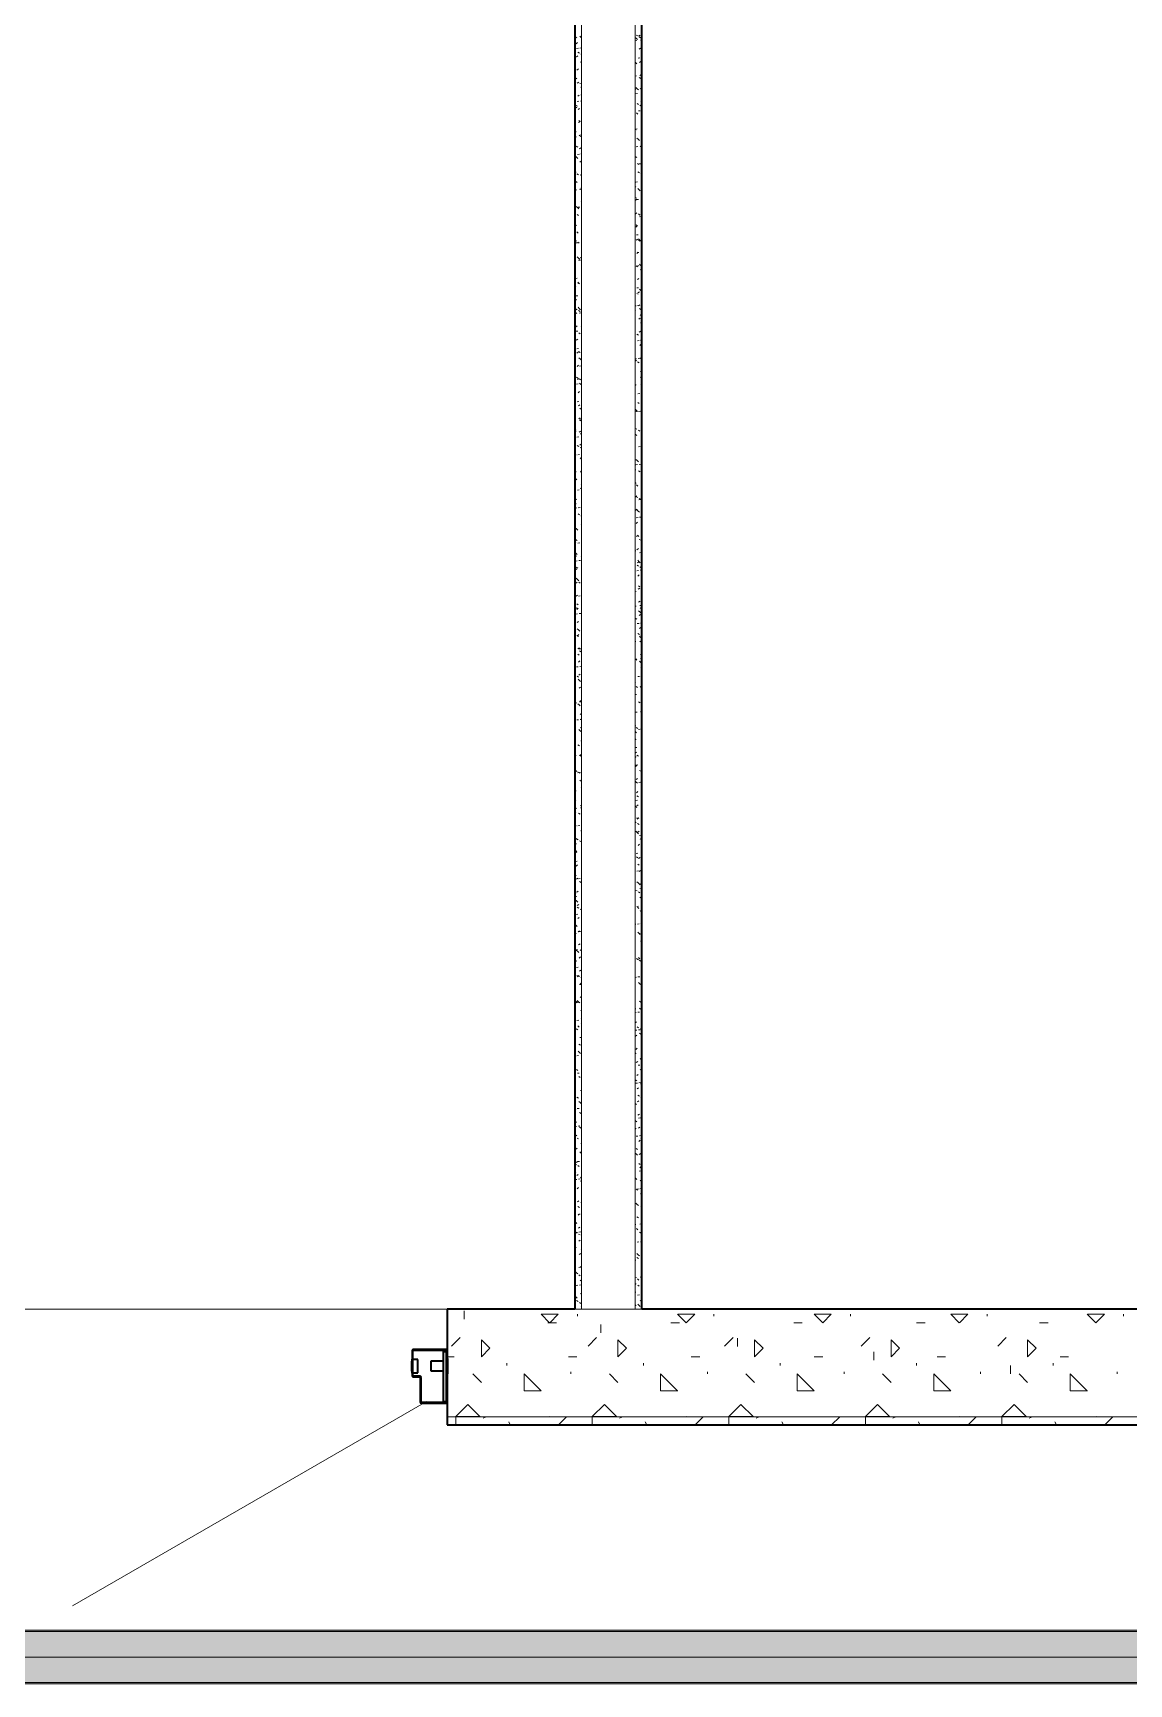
# Model space of a CAD drawing. Header units: millimetres. Extents: x -4948 to 42228, y -4856 to 69378.
# Drawn here: x 15089 to 17127, y 4535 to 7607 of the extents above; entities that cross this region are included whole.
import ezdxf

# ---------------------------------------------------------------- set-up
doc = ezdxf.new("R2010")
doc.units = ezdxf.units.MM
for name, color, linetype, lineweight in [('A-DOOR', 31, 'Continuous', 13), ('A-DOOR-FRAM', 31, 'Continuous', 13), ('A-FLOR', 192, 'Continuous', 13), ('A-WALL', 113, 'Continuous', 13), ('A-WALL-PATT', 111, 'Continuous', 13), ('E-CABL-TRAY', 211, 'Continuous', 9), ('E-CABL-TRAY-CNTR', 211, 'Continuous', 9), ('I-WALL', 2, 'Continuous', 13)]:
    doc.layers.add(name, color=color, linetype=linetype, lineweight=lineweight)

# ---------------------------------------------------------------- blocks, each defined once
blk = doc.blocks.new('27ELB-RD-AR-0000-BIM_rvt-1-1 этаж отм_ _0_000 лотки')
at = {"layer": 'A-DOOR', "color": 252, "lineweight": 18}
blk.add_line((15162.2, 4679.8), (15820.9, 5060.1), dxfattribs=at)
at = {"layer": 'A-DOOR-FRAM', "color": 252, "lineweight": 35}
for p, q in [((15793.9, 5154.6), (15793.9, 5108.6)), ((15793.9, 5154.6), (15793.9, 5108.6)), ((15795.4, 5108.6), (15795.4, 5154.6)), ((15804.7, 5138.6), (15795.4, 5138.6)), ((15856.4, 5157.1), (15796.4, 5157.1)), ((15856.4, 5157.1), (15796.4, 5157.1)), ((15796.4, 5155.6), (15856.4, 5155.6)), ((15804.7, 5113.6), (15804.7, 5138.6)), ((15828.9, 5135.1), (15828.9, 5117.2)), ((15831.4, 5135.1), (15828.9, 5135.1)), ((15852.4, 5135.1), (15831.4, 5135.1)), ((15852.4, 5153.6), (15857.4, 5153.6)), ((15852.4, 5060.6), (15852.4, 5153.6)), ((15857.4, 5154.6), (15857.4, 5137.1)), ((15857.4, 5137.1), (15857.4, 5077.1)), ((15857.4, 5137.1), (15858.9, 5137.1)), ((15858.9, 5137.1), (15858.9, 5154.6)), ((15860.4, 5140.6), (15858.9, 5140.6)), ((15858.9, 5137.1), (15858.9, 5111.6)), ((15860.4, 5111.6), (15860.4, 5140.6)), ((15795.4, 5113.6), (15804.7, 5113.6)), ((15807.9, 5107.6), (15796.4, 5107.6)), ((15796.4, 5106.1), (15807.9, 5106.1)), ((15796.4, 5106.1), (15807.9, 5106.1)), ((15808.9, 5105.1), (15808.9, 5059.6)), ((15808.9, 5105.1), (15808.9, 5059.6)), ((15810.4, 5059.6), (15810.4, 5105.1)), ((15828.9, 5117.2), (15831.4, 5117.2)), ((15831.4, 5117.2), (15852.4, 5117.2)), ((15857.4, 5111.6), (15860.4, 5111.6)), ((15857.4, 5077.1), (15858.9, 5077.1)), ((15857.4, 5077.1), (15857.4, 5059.6)), ((15858.9, 5059.6), (15858.9, 5077.1)), ((15856.4, 5058.6), (15811.4, 5058.6)), ((15811.4, 5057.1), (15856.4, 5057.1)), ((15811.4, 5057.1), (15856.4, 5057.1)), ((15852.4, 5060.6), (15857.4, 5060.6))]:
    blk.add_line(p, q, dxfattribs=at)
for centre, radius, start, end in [((15890.9, 5126.1), 98.3, 170.8522, 189.1478), ((15796.4, 5154.6), 2.5, 90, 180), ((15796.4, 5154.6), 2.5, 90, 180), ((15796.4, 5154.6), 1, 90, 180), ((15856.4, 5154.6), 2.5, 0, 90), ((15856.4, 5154.6), 2.5, 0, 90), ((15856.4, 5154.6), 1, 0, 90), ((15796.4, 5108.6), 2.5, 180, 270), ((15796.4, 5108.6), 2.5, 180, 270), ((15796.4, 5108.6), 1, 180, 270), ((15807.9, 5105.1), 2.5, 0, 90), ((15807.9, 5105.1), 1, 0, 90), ((15807.9, 5105.1), 1, 0, 90), ((15811.4, 5059.6), 2.5, 180, 270), ((15811.4, 5059.6), 2.5, 180, 270), ((15811.4, 5059.6), 1, 180, 270), ((15856.4, 5059.6), 2.5, 270, 0), ((15856.4, 5059.6), 1, 270, 0), ((15856.4, 5059.6), 2.5, 270, 0)]:
    blk.add_arc(centre, radius, start, end, dxfattribs=at)
at = {"layer": 'A-FLOR', "color": 252, "lineweight": 9}
blk.add_line((15858.9, 5232.1), (14258.9, 5232.1), dxfattribs=at)
at = {"layer": 'A-WALL', "color": 252, "lineweight": 9}
for p, q in [((16108.9, 5232.1), (16108.9, 16592.1)), ((16208.9, 5232.1), (16208.9, 13742.1)), ((16096.4, 5232.1), (16108.9, 5232.1)), ((16108.9, 5232.1), (16208.9, 5232.1)), ((16208.9, 5232.1), (16221.4, 5232.1)), ((15858.9, 5032.1), (23183.9, 5032.1)), ((23183.9, 5032.1), (15858.9, 5032.1))]:
    blk.add_line(p, q, dxfattribs=at)
at = {"layer": 'A-WALL-PATT', "color": 252, "linetype": 'Continuous', "lineweight": 9}
for p, q in [((16097.4, 7599.5), (16100.2, 7597.7)), ((16098.7, 7586.9), (16101.4, 7588.9)), ((16105.9, 7600.7), (16108.2, 7598.5)), ((16108.2, 7598.5), (16108.2, 7598.5)), ((16108.2, 7598.5), (16108.9, 7597.9)), ((16208.9, 7598.6), (16210.6, 7597)), ((16208.9, 7592.4), (16211.9, 7592.8)), ((16210.6, 7597), (16210.6, 7597)), ((16210.6, 7597), (16213.1, 7594.7)), ((16210.7, 7603.1), (16213.5, 7601.3)), ((16215.1, 7600.9), (16217.8, 7603)), ((16216.1, 7599.7), (16218.9, 7597.9)), ((16218.9, 7593.7), (16221.4, 7594)), ((16096.4, 7563.3), (16098.6, 7561.3)), ((16099.5, 7562.4), (16102.2, 7564.4)), ((16099.7, 7578), (16103.1, 7578.5)), ((16102.3, 7571.1), (16105.1, 7569.3)), ((16106, 7578.9), (16108.9, 7579.2)), ((16107.7, 7567.7), (16108.9, 7566.9)), ((16214, 7560.2), (16217.3, 7560.6)), ((16215.9, 7576.5), (16218.6, 7578.5)), ((16220.3, 7561), (16221.4, 7561.2)), ((16221, 7571.3), (16221.4, 7571.1)), ((16096.4, 7544.7), (16097.2, 7544.8)), ((16100.3, 7537.9), (16103, 7540)), ((16107.1, 7553.4), (16108.9, 7551.8)), ((16208.9, 7553.8), (16208.9, 7553.8)), ((16208.9, 7526.6), (16211.4, 7527)), ((16209.5, 7551.8), (16212, 7549.6)), ((16216.7, 7552), (16219.4, 7554)), ((16217.5, 7527.5), (16220.2, 7529.6)), ((16096.4, 7517.1), (16097.5, 7516.1)), ((16096.4, 7511.8), (16098.6, 7512.1)), ((16097.6, 7523.5), (16100.5, 7521.7)), ((16101.1, 7513.5), (16103.8, 7515.5)), ((16105.6, 7513), (16108.9, 7513.5)), ((16107.6, 7506.8), (16108.9, 7505.7)), ((16208.9, 7503.2), (16210.1, 7502.4)), ((16210, 7505.3), (16212.4, 7503.1)), ((16212.4, 7503.1), (16212.4, 7503.1)), ((16212.4, 7503.1), (16214.8, 7500.8)), ((16216.3, 7523.8), (16219.1, 7522)), ((16218.3, 7503.1), (16221, 7505.1)), ((16096.4, 7471), (16097.8, 7469.7)), ((16097.8, 7469.7), (16097.8, 7469.7)), ((16097.8, 7469.7), (16100.3, 7467.4)), ((16098.9, 7472.2), (16101.7, 7470.4)), ((16100.7, 7479.5), (16104, 7480)), ((16101.9, 7489), (16104.6, 7491)), ((16102.7, 7464.5), (16105.4, 7466.6)), ((16106.9, 7480.3), (16108.9, 7480.6)), ((16107.9, 7491.7), (16108.9, 7491.1)), ((16209.5, 7493.8), (16212.8, 7494.3)), ((16212.2, 7475.8), (16215, 7474)), ((16217.5, 7472.4), (16220.4, 7470.6)), ((16219.1, 7478.6), (16221.4, 7480.3)), ((16219.8, 7495.2), (16221.4, 7495.4)), ((16096.4, 7446.1), (16098.1, 7446.3)), ((16103.5, 7440), (16106.2, 7442.1)), ((16103.8, 7443.8), (16106.6, 7442)), ((16211.3, 7458), (16213.7, 7455.7)), ((16215, 7461.7), (16218.3, 7462.1)), ((16219.9, 7454.1), (16221.4, 7455.2)), ((16221.2, 7462.5), (16221.4, 7462.5)), ((16096.4, 7413.2), (16099.5, 7413.6)), ((16096.7, 7424.5), (16099.2, 7422.3)), ((16104.3, 7415.6), (16107, 7417.6)), ((16106.5, 7414.5), (16108.9, 7414.8)), ((16208.9, 7427.4), (16210.3, 7426.5)), ((16209.1, 7428), (16212.4, 7428.5)), ((16211.7, 7411.4), (16214.1, 7409.3)), ((16214.1, 7409.3), (16214.1, 7409.3)), ((16214.1, 7409.3), (16216.6, 7407)), ((16220.7, 7429.6), (16221.4, 7430.2)), ((16097.2, 7378), (16099.6, 7375.8)), ((16099.1, 7396.3), (16102, 7394.5)), ((16099.6, 7375.8), (16099.6, 7375.8)), ((16099.6, 7375.8), (16102, 7373.6)), ((16101.6, 7381), (16105, 7381.4)), ((16105.1, 7391.1), (16107.8, 7393.1)), ((16107.9, 7381.8), (16108.9, 7381.9)), ((16208.9, 7376.9), (16211.6, 7375.2)), ((16210.4, 7395.3), (16213.8, 7395.8)), ((16217.8, 7396.5), (16220.6, 7394.7)), ((16220.8, 7396.7), (16221.4, 7396.8)), ((16096.4, 7347.4), (16099.1, 7347.8)), ((16096.4, 7347.5), (16097.8, 7346.5)), ((16100.4, 7344.9), (16103.2, 7343.1)), ((16105.9, 7366.6), (16108.6, 7368.7)), ((16106.7, 7342.2), (16108.9, 7343.8)), ((16208.9, 7345.3), (16209.4, 7345.7)), ((16213, 7364.1), (16215.5, 7361.9)), ((16213.7, 7348.6), (16216.5, 7346.8)), ((16215.9, 7363.2), (16219.2, 7363.6)), ((16219, 7345.2), (16221.4, 7343.7)), ((16097.1, 7314.6), (16100.4, 7315.1)), ((16098.5, 7330.7), (16100.9, 7328.4)), ((16105.3, 7316.5), (16108.1, 7314.7)), ((16107.4, 7316), (16108.9, 7316.2)), ((16107.5, 7317.7), (16108.9, 7318.7)), ((16208.9, 7320.2), (16210.2, 7321.2)), ((16210, 7329.5), (16213.3, 7329.9)), ((16213.5, 7317.6), (16215.8, 7315.4)), ((16215.8, 7315.4), (16215.8, 7315.4)), ((16215.8, 7315.4), (16218.3, 7313.1)), ((16099, 7284.1), (16101.3, 7282)), ((16101.3, 7282), (16101.3, 7282)), ((16101.3, 7282), (16103.8, 7279.7)), ((16102.6, 7282.5), (16105.9, 7282.9)), ((16108.3, 7293.2), (16108.9, 7293.7)), ((16108.8, 7283.3), (16108.9, 7283.3)), ((16208.9, 7295.1), (16211, 7296.8)), ((16209, 7301), (16211.8, 7299.2)), ((16211.4, 7296.8), (16214.7, 7297.2)), ((16100.6, 7269), (16103.4, 7267.2)), ((16209.1, 7270.3), (16211.8, 7272.3)), ((16214.7, 7270.3), (16217.2, 7268)), ((16216.8, 7264.6), (16220.2, 7265.1)), ((16219.3, 7269.2), (16221.4, 7267.9)), ((16096.5, 7221.1), (16099.3, 7219.3)), ((16096.7, 7248.8), (16100, 7249.2)), ((16100.2, 7236.8), (16102.7, 7234.6)), ((16209.9, 7245.8), (16212.6, 7247.8)), ((16210.2, 7249.7), (16213.1, 7247.9)), ((16210.7, 7221.3), (16213.4, 7223.4)), ((16210.9, 7231), (16214.3, 7231.4)), ((16215.1, 7221.3), (16218, 7219.5)), ((16215.2, 7223.7), (16217.6, 7221.6)), ((16217.6, 7221.6), (16217.6, 7221.6)), ((16217.6, 7221.6), (16220, 7219.3)), ((16098.1, 7216.1), (16101.4, 7216.5)), ((16100.7, 7190.3), (16103, 7188.1)), ((16101.8, 7217.7), (16104.7, 7215.9)), ((16106.7, 7189.3), (16108.9, 7187.9)), ((16108.4, 7217.5), (16108.9, 7217.5)), ((16208.9, 7197.8), (16209.4, 7197.9)), ((16211.5, 7196.8), (16214.2, 7198.9)), ((16212.3, 7198.3), (16215.6, 7198.7)), ((16220.5, 7217.9), (16221.4, 7217.3)), ((16096.4, 7183.7), (16097, 7184.2)), ((16096.4, 7158.6), (16097.8, 7159.8)), ((16103, 7188.1), (16103, 7188.1)), ((16103, 7188.1), (16105.5, 7185.9)), ((16103.5, 7183.9), (16106.8, 7184.4)), ((16210.5, 7173.7), (16213.3, 7171.9)), ((16212.3, 7172.4), (16215, 7174.4)), ((16216.5, 7176.4), (16218.9, 7174.2)), ((16217.8, 7166.1), (16221.1, 7166.5)), ((16096.4, 7133.6), (16098.6, 7135.3)), ((16097.6, 7150.3), (16100.9, 7150.7)), ((16101.9, 7143), (16104.4, 7140.7)), ((16102.1, 7141.7), (16104.9, 7139.9)), ((16211.9, 7132.4), (16215.2, 7132.9)), ((16213.1, 7147.9), (16215.8, 7149.9)), ((16217, 7129.9), (16219.3, 7127.7)), ((16219.3, 7127.7), (16219.3, 7127.7)), ((16219.3, 7127.7), (16221.4, 7125.8)), ((16220.7, 7141.9), (16221.4, 7141.5)), ((16096.8, 7108.8), (16099.4, 7110.8)), ((16099, 7117.6), (16102.3, 7118)), ((16208.9, 7124.2), (16209.2, 7124)), ((16208.9, 7099.2), (16210.4, 7099.4)), ((16211.7, 7122.4), (16214.5, 7120.6)), ((16213.3, 7099.7), (16216.6, 7100.2)), ((16213.9, 7123.4), (16216.6, 7125.5)), ((16214.7, 7099), (16217.4, 7101)), ((16097.6, 7084.3), (16100.2, 7086.4)), ((16098, 7093.8), (16100.8, 7092)), ((16102.4, 7096.4), (16104.8, 7094.3)), ((16103.3, 7090.4), (16106.1, 7088.6)), ((16104.5, 7085.4), (16107.8, 7085.9)), ((16104.8, 7094.3), (16104.8, 7094.3)), ((16104.8, 7094.3), (16107.2, 7092)), ((16208.9, 7091.1), (16209.6, 7090.4)), ((16215.5, 7074.5), (16218.2, 7076.5)), ((16216.6, 7094), (16219.4, 7092.2)), ((16218.2, 7082.6), (16220.7, 7080.3)), ((16218.7, 7067.6), (16221.4, 7067.9)), ((16098.4, 7059.8), (16101, 7061.9)), ((16098.6, 7051.8), (16101.9, 7052.2)), ((16099.2, 7035.4), (16101.8, 7037.4)), ((16103.7, 7049.1), (16106.1, 7046.9)), ((16108.2, 7062), (16108.9, 7061.6)), ((16212, 7046.4), (16214.8, 7044.6)), ((16216.3, 7050), (16219, 7052.1)), ((16218.7, 7036), (16221, 7033.9)), ((16096.4, 7018.6), (16097, 7018.7)), ((16099.9, 7019.1), (16103.3, 7019.5)), ((16100, 7010.9), (16102.6, 7012.9)), ((16103.6, 7014.4), (16106.4, 7012.6)), ((16212.8, 7033.9), (16216.1, 7034.4)), ((16217.1, 7025.6), (16219.8, 7027.6)), ((16221, 7033.9), (16221, 7033.9)), ((16221, 7033.9), (16221.4, 7033.6)), ((16096.4, 6993.7), (16097.4, 6993.1)), ((16100.8, 6986.4), (16103.4, 6988.5)), ((16104.2, 7002.6), (16106.5, 7000.4)), ((16105.4, 6986.9), (16108.7, 6987.3)), ((16106.5, 7000.4), (16106.5, 7000.4)), ((16106.5, 7000.4), (16108.9, 6998.2)), ((16208.9, 7000.5), (16211.3, 7000.8)), ((16208.9, 6998.9), (16208.9, 6998.9)), ((16208.9, 6998.9), (16208.9, 6998.9)), ((16208.9, 6998.9), (16211.4, 6996.6)), ((16208.9, 6997.9), (16210.7, 6996.7)), ((16213.2, 6995.1), (16216, 6993.3)), ((16214.2, 7001.2), (16217.5, 7001.7)), ((16217.9, 7001.1), (16220.6, 7003.1)), ((16218.7, 6976.6), (16221.4, 6978.6)), ((16219.9, 6988.7), (16221.4, 6987.4)), ((16096.4, 6963.6), (16096.8, 6963.1)), ((16099.4, 6966.5), (16102.3, 6964.7)), ((16099.5, 6953.2), (16102.8, 6953.7)), ((16101.6, 6962), (16104.2, 6964)), ((16104.8, 6963.1), (16107.6, 6961.3)), ((16105.4, 6955.3), (16107.9, 6953)), ((16208.9, 6952.7), (16210.3, 6951.5)), ((16218.1, 6966.7), (16220.9, 6964.9)), ((16219.5, 6952.1), (16221.4, 6953.5)), ((16219.7, 6969.1), (16221.4, 6969.3)), ((16096.4, 6919.9), (16098, 6920.2)), ((16096.4, 6917.9), (16097.6, 6917.1)), ((16100.9, 6920.5), (16104.2, 6921)), ((16102.4, 6937.5), (16105, 6939.5)), ((16103.2, 6913), (16105.8, 6915.1)), ((16213.4, 6919.1), (16216.3, 6917.3)), ((16213.8, 6935.4), (16217.1, 6935.8)), ((16220.3, 6927.7), (16221.4, 6928.5)), ((16220.4, 6942.1), (16221.4, 6941.3)), ((16104, 6888.6), (16106.6, 6890.6)), ((16105, 6887.1), (16107.9, 6885.3)), ((16105.9, 6908.7), (16108.2, 6906.6)), ((16106.4, 6888.4), (16108.9, 6888.7)), ((16108.2, 6906.6), (16108.2, 6906.6)), ((16108.2, 6906.6), (16108.9, 6906)), ((16208.9, 6906.6), (16210.6, 6905)), ((16208.9, 6901.9), (16212.2, 6902.3)), ((16210.6, 6905), (16210.6, 6905)), ((16210.6, 6905), (16213.1, 6902.7)), ((16215.1, 6902.7), (16218.5, 6903.1)), ((16221.1, 6903.2), (16221.4, 6903.4)), ((16096.4, 6871.3), (16098.6, 6869.3)), ((16096.4, 6867.4), (16098.8, 6865.8)), ((16100.4, 6854.7), (16103.8, 6855.2)), ((16104.8, 6864.1), (16107.4, 6866.1)), ((16107.1, 6861.4), (16108.9, 6859.9)), ((16209.3, 6871.2), (16212.1, 6869.4)), ((16209.5, 6859.9), (16212, 6857.6)), ((16214.7, 6867.8), (16217.5, 6866)), ((16220.6, 6870.5), (16221.4, 6870.6)), ((16096.4, 6825.2), (16097.5, 6824.2)), ((16096.4, 6821.3), (16098.9, 6821.6)), ((16100.9, 6839.2), (16103.7, 6837.4)), ((16101.8, 6822), (16105.2, 6822.5)), ((16105.6, 6839.6), (16108.2, 6841.7)), ((16106.3, 6835.8), (16108.9, 6834.2)), ((16214.7, 6836.9), (16218, 6837.3)), ((16219.6, 6839.4), (16221.4, 6838.3)), ((16096.4, 6791.6), (16099.1, 6789.8)), ((16106.4, 6815.1), (16108.9, 6817.1)), ((16107.2, 6790.7), (16108.9, 6792)), ((16107.3, 6789.9), (16108.9, 6790.1)), ((16107.6, 6814.9), (16108.9, 6813.7)), ((16208.9, 6818.5), (16209.1, 6818.7)), ((16208.9, 6793.4), (16209.9, 6794.2)), ((16209.9, 6803.4), (16213.2, 6803.8)), ((16210, 6813.3), (16212.4, 6811.2)), ((16212.4, 6811.2), (16212.4, 6811.2)), ((16212.4, 6811.2), (16214.8, 6808.9)), ((16214.9, 6791.9), (16217.7, 6790.1)), ((16216.1, 6804.2), (16219.4, 6804.6)), ((16096.4, 6779.1), (16097.8, 6777.7)), ((16097.8, 6777.7), (16097.8, 6777.7)), ((16097.8, 6777.7), (16100.3, 6775.4)), ((16106.5, 6759.8), (16108.9, 6758.4)), ((16108, 6766.2), (16108.9, 6766.9)), ((16208.9, 6768.4), (16210.7, 6769.7)), ((16211.3, 6766), (16213.7, 6763.8)), ((16096.7, 6732.6), (16099.2, 6730.3)), ((16097.5, 6740.3), (16100.3, 6738.5)), ((16101.4, 6756.2), (16104.7, 6756.6)), ((16108.8, 6741.7), (16108.9, 6741.8)), ((16208.9, 6743.3), (16211.5, 6745.3)), ((16210.8, 6744), (16213.6, 6742.2)), ((16215.6, 6738.4), (16219, 6738.8)), ((16216.1, 6740.5), (16219, 6738.7)), ((16096.4, 6707.1), (16096.9, 6707.5)), ((16096.5, 6722.7), (16099.9, 6723.1)), ((16102.4, 6711.9), (16105.2, 6710.1)), ((16102.8, 6723.5), (16106.1, 6723.9)), ((16107.7, 6708.5), (16108.9, 6707.8)), ((16209.6, 6718.8), (16212.3, 6720.8)), ((16210.8, 6704.8), (16214.1, 6705.3)), ((16211.7, 6719.4), (16214.1, 6717.3)), ((16214.1, 6717.3), (16214.1, 6717.3)), ((16214.1, 6717.3), (16216.6, 6715)), ((16217, 6705.7), (16220.4, 6706.1)), ((16221, 6712.2), (16221.4, 6712)), ((16096.4, 6682), (16097.7, 6683.1)), ((16097.2, 6686), (16099.6, 6683.9)), ((16099.6, 6683.9), (16099.6, 6683.9)), ((16099.6, 6683.9), (16102, 6681.6)), ((16108.2, 6691.3), (16108.9, 6691.4)), ((16208.9, 6694.6), (16209, 6694.6)), ((16210.4, 6694.3), (16213.1, 6696.3)), ((16211.2, 6669.8), (16213.9, 6671.9)), ((16213, 6672.2), (16215.5, 6669.9)), ((16096.4, 6657), (16098.5, 6658.6)), ((16097.7, 6664.4), (16100.6, 6662.6)), ((16098.5, 6638.7), (16100.9, 6636.5)), ((16102.3, 6657.7), (16105.7, 6658.1)), ((16208.9, 6644.1), (16210.2, 6643.3)), ((16208.9, 6638.8), (16209.6, 6638.9)), ((16212, 6645.3), (16214.7, 6647.4)), ((16216.4, 6664.6), (16219.2, 6662.8)), ((16216.6, 6639.8), (16219.9, 6640.3)), ((16096.4, 6614.7), (16096.4, 6614.7)), ((16096.7, 6632.1), (16099.3, 6634.1)), ((16097.5, 6624.2), (16100.8, 6624.6)), ((16097.5, 6607.6), (16100.1, 6609.7)), ((16099, 6613), (16101.8, 6611.2)), ((16103.7, 6625), (16107, 6625.4)), ((16108, 6632.6), (16108.9, 6632)), ((16211.7, 6606.3), (16215.1, 6606.7)), ((16212.3, 6616.7), (16215.1, 6614.9)), ((16212.8, 6620.9), (16215.5, 6622.9)), ((16213.5, 6625.6), (16215.8, 6623.5)), ((16215.8, 6623.5), (16215.8, 6623.5)), ((16215.8, 6623.5), (16218.3, 6621.2)), ((16217.6, 6613.3), (16220.4, 6611.5)), ((16218, 6607.1), (16221.3, 6607.6)), ((16098.3, 6583.2), (16100.9, 6585.2)), ((16098.9, 6592.2), (16101.3, 6590)), ((16101.3, 6590), (16101.3, 6590)), ((16101.3, 6590), (16103.8, 6587.7)), ((16103.9, 6584.7), (16106.7, 6582.9)), ((16213.6, 6596.4), (16216.3, 6598.4)), ((16214.7, 6578.3), (16217.2, 6576.1)), ((16099.1, 6558.7), (16101.7, 6560.7)), ((16100.2, 6544.9), (16102.7, 6542.6)), ((16103.3, 6559.1), (16106.6, 6559.6)), ((16208.9, 6573), (16209.1, 6573.1)), ((16208.9, 6568.3), (16210.4, 6567.3)), ((16214.4, 6571.9), (16217.1, 6574)), ((16215.2, 6547.5), (16217.9, 6549.5)), ((16098.4, 6525.6), (16101.7, 6526.1)), ((16099.2, 6537.1), (16102, 6535.3)), ((16099.9, 6534.2), (16102.5, 6536.3)), ((16104.7, 6526.4), (16108, 6526.9)), ((16208.9, 6540.2), (16210.5, 6540.4)), ((16208.9, 6517.8), (16211.7, 6516)), ((16215.2, 6531.7), (16217.6, 6529.6)), ((16216, 6523), (16218.7, 6525)), ((16217.5, 6541.3), (16220.9, 6541.7)), ((16217.6, 6529.6), (16217.6, 6529.6)), ((16217.6, 6529.6), (16220, 6527.3)), ((16217.9, 6537.3), (16220.7, 6535.5)), ((16096.4, 6488.4), (16097.9, 6487.4)), ((16100.4, 6485.8), (16103.3, 6484)), ((16100.7, 6509.7), (16103.3, 6511.8)), ((16100.7, 6498.3), (16103, 6496.2)), ((16101.5, 6485.3), (16104.1, 6487.3)), ((16103, 6496.2), (16103, 6496.2)), ((16103, 6496.2), (16105.5, 6493.9)), ((16212.7, 6507.8), (16216, 6508.2)), ((16213.7, 6489.4), (16216.6, 6487.6)), ((16216.5, 6484.5), (16218.9, 6482.2)), ((16216.8, 6498.5), (16219.5, 6500.6)), ((16218.9, 6508.6), (16221.4, 6508.9)), ((16219.1, 6486), (16221.4, 6484.5)), ((16096.4, 6459.6), (16097.2, 6459.7)), ((16102.3, 6460.8), (16104.9, 6462.8)), ((16104.2, 6460.6), (16107.5, 6461.1)), ((16105.3, 6457.4), (16108.2, 6455.6)), ((16208.9, 6474.4), (16210.1, 6474.6)), ((16217.6, 6474.1), (16220.3, 6476.1)), ((16218.4, 6449.6), (16221.1, 6451.6)), ((16099.4, 6427.1), (16102.7, 6427.5)), ((16101.9, 6451), (16104.4, 6448.8)), ((16103.1, 6436.3), (16105.7, 6438.4)), ((16105.6, 6427.9), (16108.9, 6428.4)), ((16208.9, 6441.5), (16211.5, 6441.9)), ((16209.1, 6441.8), (16211.9, 6440)), ((16217, 6437.9), (16219.3, 6435.7)), ((16218.5, 6442.8), (16221.4, 6443.2)), ((16219.2, 6425.1), (16221.4, 6426.8)), ((16219.3, 6435.7), (16219.3, 6435.7)), ((16219.3, 6435.7), (16221.4, 6433.9)), ((16096.4, 6393.8), (16096.8, 6393.9)), ((16100.7, 6409.8), (16103.5, 6408)), ((16102.4, 6404.5), (16104.8, 6402.3)), ((16103.9, 6411.9), (16106.5, 6413.9)), ((16104.8, 6402.3), (16104.8, 6402.3)), ((16104.8, 6402.3), (16107.2, 6400)), ((16208.9, 6399.2), (16209.6, 6398.5)), ((16210.3, 6390.5), (16213.1, 6388.7)), ((16213.6, 6409.3), (16217, 6409.7)), ((16218.2, 6390.6), (16220.7, 6388.4)), ((16219.3, 6410), (16221.4, 6408.7)), ((16219.9, 6410.1), (16221.4, 6410.3)), ((16220, 6400.6), (16221.4, 6401.7)), ((16096.4, 6360.9), (16098.2, 6361.2)), ((16096.6, 6361.9), (16099.4, 6360.1)), ((16104.7, 6387.4), (16107.3, 6389.4)), ((16105.2, 6362.1), (16108.5, 6362.5)), ((16105.5, 6362.9), (16108.1, 6365)), ((16208.9, 6375.8), (16211, 6376)), ((16215.2, 6362.1), (16218, 6360.3)), ((16220.8, 6376.2), (16221.4, 6376.6)), ((16100.3, 6328.6), (16103.6, 6329)), ((16101.9, 6358.5), (16104.8, 6356.7)), ((16103.7, 6357.2), (16106.1, 6354.9)), ((16106.3, 6338.4), (16108.9, 6340.4)), ((16106.5, 6329.4), (16108.9, 6329.7)), ((16106.8, 6330.1), (16108.9, 6328.8)), ((16208.9, 6341.9), (16208.9, 6342)), ((16209.1, 6342.9), (16212.4, 6343.3)), ((16218.7, 6344), (16221, 6341.9)), ((16219.4, 6344.3), (16221.4, 6344.5)), ((16220.6, 6358.7), (16221.4, 6358.2)), ((16221, 6341.9), (16221, 6341.9)), ((16221, 6341.9), (16221.4, 6341.6)), ((16104.2, 6310.6), (16106.5, 6308.5)), ((16106.5, 6308.5), (16106.5, 6308.5)), ((16106.5, 6308.5), (16108.9, 6306.3)), ((16107.1, 6314), (16108.9, 6315.4)), ((16208.9, 6316.8), (16209.7, 6317.5)), ((16208.9, 6306.9), (16208.9, 6306.9)), ((16208.9, 6306.9), (16208.9, 6306.9)), ((16208.9, 6306.9), (16211.4, 6304.6)), ((16210.6, 6314.5), (16213.4, 6312.7)), ((16214.6, 6310.7), (16217.9, 6311.2)), ((16220.8, 6311.6), (16221.4, 6311.6)), ((16096.4, 6295.2), (16097.7, 6295.4)), ((16096.4, 6271.6), (16096.8, 6271.2)), ((16102.2, 6282.5), (16105, 6280.7)), ((16107.9, 6289.5), (16108.9, 6290.3)), ((16208.9, 6291.8), (16210.5, 6293)), ((16208.9, 6277.1), (16212, 6277.5)), ((16208.9, 6266.7), (16211.3, 6268.6)), ((16219.9, 6296.8), (16221.4, 6295.5)), ((16220.8, 6282.7), (16221.4, 6282.4)), ((16096.4, 6262.3), (16099.1, 6262.7)), ((16105.4, 6263.3), (16107.9, 6261.1)), ((16106.1, 6263.6), (16108.9, 6263.9)), ((16108.7, 6265), (16108.9, 6265.2)), ((16208.9, 6265.1), (16209.3, 6264.8)), ((16208.9, 6260.8), (16210.3, 6259.5)), ((16209.5, 6242.1), (16212.1, 6244.1)), ((16210, 6244.4), (16213.4, 6244.8)), ((16211.8, 6263.2), (16214.6, 6261.4)), ((16220.4, 6250.2), (16221.4, 6249.3)), ((16220.4, 6245.7), (16221.4, 6245.9)), ((16098, 6234.6), (16100.9, 6232.8)), ((16101.3, 6230.1), (16104.6, 6230.5)), ((16103.4, 6231.2), (16106.2, 6229.4)), ((16105.9, 6216.8), (16108.2, 6214.6)), ((16107.5, 6230.9), (16108.9, 6231.1)), ((16108.2, 6214.6), (16108.2, 6214.6)), ((16108.2, 6214.6), (16108.9, 6214)), ((16208.9, 6214.7), (16210.6, 6213)), ((16210.3, 6217.6), (16212.9, 6219.6)), ((16210.6, 6213), (16210.6, 6213)), ((16210.6, 6213), (16213.1, 6210.8)), ((16215.5, 6212.2), (16218.8, 6212.7)), ((16216.7, 6234.8), (16219.5, 6233)), ((16096.4, 6205.4), (16096.5, 6205.6)), ((16096.4, 6196.5), (16098.7, 6196.8)), ((16096.4, 6180.3), (16097.3, 6181.1)), ((16096.4, 6179.4), (16098.6, 6177.3)), ((16108.3, 6202.8), (16108.9, 6202.5)), ((16209.6, 6178.6), (16212.9, 6179)), ((16211.1, 6193.1), (16213.7, 6195.2)), ((16212, 6187.3), (16214.9, 6185.5)), ((16096.4, 6155.3), (16098.1, 6156.6)), ((16096.7, 6163.7), (16100, 6164.1)), ((16103.6, 6155.2), (16106.5, 6153.4)), ((16107, 6165.1), (16108.9, 6165.3)), ((16107.1, 6169.5), (16108.9, 6167.9)), ((16209.5, 6167.9), (16212, 6165.7)), ((16211, 6145.9), (16214.3, 6146.3)), ((16211.9, 6168.7), (16214.5, 6170.7)), ((16212.7, 6144.2), (16215.3, 6146.2)), ((16221.3, 6147.2), (16221.4, 6147.2)), ((16096.4, 6134.6), (16097.5, 6133.9)), ((16096.4, 6133.2), (16097.5, 6132.2)), ((16096.4, 6130.2), (16098.9, 6132.2)), ((16102.2, 6131.5), (16105.5, 6132)), ((16107.6, 6122.9), (16108.9, 6121.8)), ((16108.4, 6132.4), (16108.9, 6132.4)), ((16208.9, 6138.7), (16210.7, 6137.5)), ((16210, 6121.3), (16212.4, 6119.2)), ((16212.4, 6119.2), (16212.4, 6119.2)), ((16212.4, 6119.2), (16214.8, 6116.9)), ((16213.3, 6135.9), (16216.1, 6134.1)), ((16213.5, 6119.7), (16216.2, 6121.8)), ((16216.5, 6113.7), (16219.8, 6114.1)), ((16096.4, 6097.9), (16099.6, 6098.3)), ((16096.4, 6087.1), (16097.8, 6085.8)), ((16097.1, 6105.6), (16099.7, 6107.7)), ((16097.8, 6085.8), (16097.8, 6085.8)), ((16097.8, 6085.8), (16100.3, 6083.5)), ((16097.9, 6081.2), (16100.5, 6083.2)), ((16099.5, 6107.3), (16102.4, 6105.5)), ((16104.9, 6103.9), (16107.7, 6102.1)), ((16214.3, 6095.2), (16217, 6097.3)), ((16218.2, 6107.5), (16221, 6105.7)), ((16096.4, 6058.8), (16097.7, 6058)), ((16097.7, 6065.2), (16101, 6065.6)), ((16098.7, 6056.7), (16101.3, 6058.7)), ((16108, 6066.5), (16108.9, 6066.6)), ((16210.5, 6080), (16213.9, 6080.5)), ((16211.3, 6074.1), (16213.7, 6071.8)), ((16213.5, 6060), (16216.3, 6058.2)), ((16215.1, 6070.8), (16217.8, 6072.8)), ((16096.7, 6040.6), (16099.2, 6038.4)), ((16099.5, 6032.2), (16102.1, 6034.3)), ((16103.1, 6033), (16106.5, 6033.5)), ((16105.1, 6028), (16108, 6026.2)), ((16208.9, 6046.9), (16209, 6047)), ((16211.7, 6027.5), (16214.1, 6025.3)), ((16211.9, 6047.3), (16215.2, 6047.8)), ((16214.1, 6025.3), (16214.1, 6025.3)), ((16214.1, 6025.3), (16216.6, 6023.1)), ((16215.9, 6046.3), (16218.6, 6048.3)), ((16216.7, 6021.8), (16219.4, 6023.9)), ((16096.4, 6008.3), (16098.9, 6006.6)), ((16097.2, 5999.4), (16100.5, 5999.8)), ((16097.2, 5994.1), (16099.6, 5991.9)), ((16099.6, 5991.9), (16099.6, 5991.9)), ((16099.6, 5991.9), (16102, 5989.6)), ((16100.3, 6007.8), (16102.9, 6009.8)), ((16209.4, 6012.1), (16212.2, 6010.3)), ((16214.7, 6008.7), (16217.6, 6006.9)), ((16217.4, 6015.2), (16220.7, 6015.6)), ((16217.5, 5997.4), (16220.2, 5999.4)), ((16098.6, 5966.7), (16101.9, 5967.1)), ((16101, 5980), (16103.8, 5978.2)), ((16101.1, 5983.3), (16103.7, 5985.3)), ((16101.9, 5958.8), (16104.5, 5960.9)), ((16106.4, 5976.6), (16108.9, 5975)), ((16211.5, 5981.5), (16214.8, 5981.9)), ((16213, 5980.2), (16215.5, 5978)), ((16218.3, 5972.9), (16221, 5974.9)), ((16219.7, 5980.3), (16221.4, 5979.2)), ((16096.4, 5932.5), (16099.2, 5930.7)), ((16098.5, 5946.8), (16100.9, 5944.5)), ((16102.7, 5934.4), (16105.3, 5936.4)), ((16104.1, 5934.5), (16107.4, 5934.9)), ((16208.9, 5948.3), (16210, 5948.4)), ((16212.9, 5948.8), (16216.2, 5949.2)), ((16213.5, 5933.6), (16215.8, 5931.5)), ((16215, 5932.7), (16217.8, 5930.9)), ((16215.8, 5931.5), (16215.8, 5931.5)), ((16215.8, 5931.5), (16218.3, 5929.2)), ((16219.1, 5948.4), (16221.4, 5950.2)), ((16098.2, 5900.8), (16101.5, 5901.3)), ((16098.9, 5900.2), (16101.3, 5898.1)), ((16103.5, 5909.9), (16106.1, 5911.9)), ((16106.6, 5900.7), (16108.9, 5899.2)), ((16218.4, 5916.7), (16221.4, 5917)), ((16219.9, 5923.9), (16221.4, 5925.1)), ((16220.7, 5899.5), (16221.4, 5900)), ((16096.4, 5867.7), (16096.6, 5867.7)), ((16097.6, 5881.2), (16100.4, 5879.4)), ((16099.5, 5868.1), (16102.9, 5868.6)), ((16101.3, 5898.1), (16101.3, 5898.1)), ((16101.3, 5898.1), (16103.8, 5895.8)), ((16104.3, 5885.4), (16106.9, 5887.5)), ((16210.9, 5884.8), (16213.7, 5883)), ((16212.4, 5883), (16215.7, 5883.4)), ((16214.7, 5886.4), (16217.2, 5884.1)), ((16216.2, 5881.4), (16219.1, 5879.6)), ((16100.2, 5852.9), (16102.7, 5850.7)), ((16102.5, 5852.8), (16105.3, 5851)), ((16105.1, 5860.9), (16107.7, 5863)), ((16105.9, 5836.5), (16108.5, 5838.5)), ((16107.8, 5849.3), (16108.9, 5848.7)), ((16208.9, 5849.6), (16210.9, 5849.9)), ((16213.8, 5850.3), (16217.1, 5850.7)), ((16215.2, 5839.8), (16217.6, 5837.6)), ((16217.6, 5837.6), (16217.6, 5837.6)), ((16217.6, 5837.6), (16220, 5835.4)), ((16221.1, 5853), (16221.4, 5852.8)), ((16100.7, 5806.3), (16103, 5804.2)), ((16105, 5836), (16108.4, 5836.4)), ((16106.7, 5812), (16108.9, 5813.7)), ((16208.9, 5835.5), (16209, 5835.4)), ((16208.9, 5815.1), (16209.4, 5815.5)), ((16219.3, 5818.1), (16221.4, 5818.4)), ((16097.8, 5805.2), (16100.6, 5803.4)), ((16099.1, 5802.3), (16102.4, 5802.7)), ((16103, 5804.2), (16103, 5804.2)), ((16103, 5804.2), (16105.5, 5801.9)), ((16107.5, 5787.5), (16108.9, 5788.6)), ((16208.9, 5790.1), (16210.2, 5791.1)), ((16208.9, 5785), (16210.3, 5784.1)), ((16213.4, 5784.5), (16216.7, 5784.9)), ((16216.5, 5805.4), (16219.3, 5803.6)), ((16216.5, 5792.5), (16218.9, 5790.3)), ((16096.4, 5769.1), (16097.6, 5769.2)), ((16096.4, 5755.6), (16096.5, 5755.5)), ((16099.1, 5753.9), (16101.9, 5752.1)), ((16100.5, 5769.6), (16103.8, 5770)), ((16101.9, 5759.1), (16104.4, 5756.8)), ((16108.1, 5773.4), (16108.9, 5772.9)), ((16108.3, 5763.1), (16108.9, 5763.5)), ((16208.9, 5765), (16211, 5766.6)), ((16208.9, 5751), (16211.9, 5751.4)), ((16212.3, 5757.5), (16215.2, 5755.7)), ((16214.7, 5751.8), (16218.1, 5752.2)), ((16217, 5745.9), (16219.3, 5743.8)), ((16217.7, 5754.1), (16220.5, 5752.3)), ((16104, 5725.5), (16106.8, 5723.7)), ((16106, 5737.4), (16108.9, 5737.8)), ((16209.1, 5740.1), (16211.8, 5742.1)), ((16209.9, 5715.6), (16212.6, 5717.7)), ((16219.3, 5743.8), (16219.3, 5743.8)), ((16219.3, 5743.8), (16221.4, 5741.9)), ((16220.2, 5719.6), (16221.4, 5719.8)), ((16100, 5703.8), (16103.4, 5704.2)), ((16102.4, 5712.5), (16104.8, 5710.4)), ((16104.8, 5710.4), (16104.8, 5710.4)), ((16104.8, 5710.4), (16107.2, 5708.1)), ((16208.9, 5709.2), (16210.5, 5708.1)), ((16208.9, 5707.2), (16209.6, 5706.5)), ((16210.7, 5691.1), (16213.4, 5693.2)), ((16214.3, 5685.9), (16217.6, 5686.4)), ((16218.2, 5698.7), (16220.7, 5696.4)), ((16096.4, 5670.4), (16098.5, 5670.7)), ((16096.4, 5653.6), (16097, 5654.1)), ((16099.3, 5677.9), (16102.1, 5676.1)), ((16101.4, 5671.1), (16104.7, 5671.5)), ((16103.7, 5665.2), (16106.1, 5663)), ((16208.9, 5658.6), (16211.8, 5656.8)), ((16209.5, 5652.4), (16212.8, 5652.9)), ((16211.5, 5666.7), (16214.2, 5668.7)), ((16215.7, 5653.2), (16219, 5653.7)), ((16217.9, 5678.1), (16220.8, 5676.3)), ((16096.4, 5628.5), (16097.8, 5629.6)), ((16096.4, 5629.2), (16098, 5628.2)), ((16100.5, 5626.6), (16103.4, 5624.8)), ((16106.9, 5638.9), (16108.9, 5639.2)), ((16212.3, 5642.2), (16215, 5644.2)), ((16213.8, 5630.2), (16216.7, 5628.4)), ((16218.7, 5652.1), (16221, 5649.9)), ((16219.2, 5626.8), (16221.4, 5625.4)), ((16221, 5649.9), (16221, 5649.9)), ((16221, 5649.9), (16221.4, 5649.6)), ((16096.4, 5603.4), (16098.6, 5605.1)), ((16101, 5605.3), (16104.3, 5605.7)), ((16104.2, 5618.6), (16106.5, 5616.5)), ((16105.4, 5598.2), (16108.3, 5596.4)), ((16106.5, 5616.5), (16106.5, 5616.5)), ((16106.5, 5616.5), (16108.9, 5614.3)), ((16208.9, 5615), (16208.9, 5614.9)), ((16208.9, 5614.9), (16208.9, 5614.9)), ((16208.9, 5614.9), (16211.4, 5612.7)), ((16213.1, 5617.7), (16215.8, 5619.8)), ((16213.9, 5593.3), (16216.6, 5595.3)), ((16219.9, 5604.8), (16221.4, 5603.5)), ((16221.2, 5621.1), (16221.4, 5621.1)), ((16096.4, 5579.7), (16096.8, 5579.2)), ((16096.4, 5571.8), (16099.5, 5572.2)), ((16096.8, 5578.6), (16099.4, 5580.7)), ((16102.4, 5572.6), (16105.7, 5573)), ((16105.4, 5571.4), (16107.9, 5569.1)), ((16208.9, 5568.8), (16210.3, 5567.6)), ((16209.2, 5582.6), (16212, 5580.8)), ((16214.7, 5568.8), (16217.4, 5570.8)), ((16215.2, 5587.4), (16218.6, 5587.9)), ((16097.6, 5554.1), (16100.2, 5556.2)), ((16098.4, 5529.7), (16101, 5531.7)), ((16100.8, 5550.6), (16103.6, 5548.8)), ((16107.9, 5540.4), (16108.9, 5540.5)), ((16210.4, 5553.9), (16213.7, 5554.3)), ((16210.4, 5531.3), (16213.2, 5529.5)), ((16215.5, 5544.3), (16218.2, 5546.4)), ((16216.6, 5554.7), (16220, 5555.2)), ((16219.4, 5550.8), (16221.4, 5549.6)), ((16220.4, 5558.2), (16221.4, 5557.4)), ((16096.7, 5502.7), (16099.5, 5500.9)), ((16099.2, 5505.2), (16101.8, 5507.2)), ((16101.9, 5506.7), (16105.2, 5507.2)), ((16102, 5499.3), (16104.8, 5497.5)), ((16105.9, 5524.8), (16108.2, 5522.7)), ((16108.2, 5522.7), (16108.2, 5522.7)), ((16108.2, 5522.7), (16108.9, 5522.1)), ((16208.9, 5522.7), (16210.6, 5521.1)), ((16210.6, 5521.1), (16210.6, 5521.1)), ((16210.6, 5521.1), (16213.1, 5518.8)), ((16215.3, 5502.9), (16218.1, 5501.1)), ((16216.3, 5519.9), (16219, 5521.9)), ((16220.7, 5499.5), (16221.4, 5499.1)), ((16096.4, 5487.4), (16098.6, 5485.4)), ((16097.1, 5473.2), (16100.4, 5473.7)), ((16100, 5480.7), (16102.6, 5482.8)), ((16103.3, 5474), (16106.6, 5474.5)), ((16106.9, 5470.9), (16108.9, 5469.7)), ((16107.1, 5477.5), (16108.9, 5475.9)), ((16208.9, 5487.9), (16209.2, 5488)), ((16209.5, 5476), (16212, 5473.7)), ((16216.2, 5488.9), (16219.5, 5489.3)), ((16217.1, 5495.4), (16219.8, 5497.4)), ((16217.9, 5470.9), (16220.6, 5473)), ((16096.4, 5441.3), (16097.5, 5440.3)), ((16100.8, 5456.3), (16103.4, 5458.3)), ((16108.8, 5441.9), (16108.9, 5441.9)), ((16210.6, 5455.4), (16213.5, 5453.6)), ((16211.4, 5455.4), (16214.7, 5455.8)), ((16217.6, 5456.2), (16220.9, 5456.6)), ((16218.7, 5446.4), (16221.4, 5448.5)), ((16101.6, 5431.8), (16104.2, 5433.8)), ((16102.3, 5423.3), (16105.1, 5421.5)), ((16102.4, 5407.3), (16105, 5409.4)), ((16102.9, 5408.2), (16106.2, 5408.7)), ((16107.6, 5430.9), (16108.9, 5429.8)), ((16210, 5429.4), (16212.3, 5427.2)), ((16212.3, 5427.2), (16212.3, 5427.2)), ((16212.3, 5427.2), (16214.8, 5425)), ((16219.5, 5422), (16221.4, 5423.4)), ((16220.9, 5423.6), (16221.4, 5423.3)), ((16096.4, 5395.1), (16097.8, 5393.8)), ((16097.8, 5393.8), (16097.8, 5393.8)), ((16097.8, 5393.8), (16100.3, 5391.5)), ((16103.2, 5382.9), (16105.8, 5384.9)), ((16208.9, 5406), (16209.4, 5405.7)), ((16208.9, 5389.3), (16210.1, 5389.5)), ((16211.3, 5382.1), (16213.7, 5379.9)), ((16211.9, 5404), (16214.7, 5402.2)), ((16217.1, 5390.4), (16220.5, 5390.8)), ((16220.3, 5397.5), (16221.4, 5398.3)), ((16096.7, 5348.7), (16099.2, 5346.4)), ((16098, 5374.7), (16101.4, 5375.1)), ((16098.1, 5375.4), (16101, 5373.6)), ((16103.5, 5372), (16106.3, 5370.2)), ((16104, 5358.4), (16106.6, 5360.4)), ((16104.2, 5375.5), (16107.6, 5376)), ((16212.3, 5356.9), (16215.6, 5357.3)), ((16216.8, 5375.7), (16219.6, 5373.8)), ((16218.5, 5357.7), (16221.4, 5358)), ((16221.1, 5373), (16221.4, 5373.2)), ((16104.8, 5333.9), (16107.4, 5336)), ((16108.4, 5343.6), (16108.9, 5343.3)), ((16208.9, 5323.5), (16209.7, 5323.6)), ((16211.7, 5335.5), (16214.1, 5333.4)), ((16212.1, 5328.1), (16215, 5326.3)), ((16214.1, 5333.4), (16214.1, 5333.4)), ((16214.1, 5333.4), (16216.6, 5331.1)), ((16096.4, 5308.7), (16096.8, 5308.8)), ((16097.2, 5302.1), (16099.6, 5300)), ((16099.6, 5300), (16099.6, 5300)), ((16099.6, 5300), (16102, 5297.7)), ((16103.7, 5296.1), (16106.6, 5294.3)), ((16103.8, 5309.7), (16107.1, 5310.1)), ((16105.6, 5309.4), (16108.2, 5311.5)), ((16106.4, 5285), (16108.9, 5286.9)), ((16208.9, 5290.6), (16211.1, 5290.9)), ((16208.9, 5288.4), (16209.1, 5288.5)), ((16213, 5288.3), (16215.5, 5286)), ((16218.1, 5291.9), (16221.4, 5292.3)), ((16096.4, 5275.5), (16097.5, 5274.7)), ((16098.5, 5254.8), (16100.9, 5252.6)), ((16099, 5276.2), (16102.3, 5276.6)), ((16105.2, 5277), (16108.5, 5277.4)), ((16107.2, 5260.5), (16108.9, 5261.8)), ((16208.9, 5279.6), (16210.8, 5278.4)), ((16208.9, 5263.3), (16209.9, 5264)), ((16213.3, 5258.3), (16216.6, 5258.8)), ((16213.4, 5276.8), (16216.2, 5275)), ((16219.5, 5259.2), (16221.4, 5259.4)), ((15890.9, 5213.3), (15890.9, 5229.2)), ((16049.6, 5207), (16033.7, 5222.9)), ((16033.8, 5222.9), (16065.5, 5222.9)), ((16049.7, 5207), (16065.5, 5222.9)), ((16096.4, 5242.9), (16096.4, 5242.9)), ((16099.6, 5248.2), (16102.4, 5246.4)), ((16101.2, 5218.9), (16101.2, 5222.9)), ((16105, 5244.7), (16107.8, 5242.9)), ((16108, 5236), (16108.9, 5236.7)), ((16208.9, 5238.2), (16210.7, 5239.6)), ((16213.5, 5241.7), (16215.8, 5239.5)), ((16215.8, 5239.5), (16215.8, 5239.5)), ((16215.8, 5239.5), (16218.3, 5237.3)), ((16218.3, 5248.4), (16221.1, 5246.6)), ((16303.6, 5207), (16287.7, 5222.9)), ((16287.8, 5222.9), (16319.5, 5222.9)), ((16303.7, 5207), (16319.5, 5222.9)), ((16355.2, 5218.9), (16355.2, 5222.9)), ((16557.6, 5207), (16541.7, 5222.9)), ((16541.8, 5222.9), (16573.5, 5222.9)), ((16557.7, 5207), (16573.5, 5222.9)), ((16609.2, 5218.9), (16609.2, 5222.9)), ((16811.6, 5207), (16795.7, 5222.9)), ((16795.8, 5222.9), (16827.5, 5222.9)), ((16811.7, 5207), (16827.5, 5222.9)), ((16863.2, 5218.9), (16863.2, 5222.9)), ((17065.6, 5207), (17049.7, 5222.9)), ((17049.8, 5222.9), (17081.5, 5222.9)), ((17065.7, 5207), (17081.5, 5222.9)), ((17117.2, 5218.9), (17117.2, 5222.9)), ((16046.5, 5207), (16062.3, 5207)), ((16144.9, 5187.9), (16144.9, 5203.8)), ((16275, 5207), (16290.9, 5207)), ((16503.7, 5207), (16519.5, 5207)), ((16732.2, 5207), (16748.1, 5207)), ((16960.8, 5207), (16976.7, 5207)), ((15867.1, 5163.4), (15883, 5179.3)), ((15938.5, 5159.4), (15922.6, 5175.3)), ((15922.6, 5143.5), (15922.6, 5175.2)), ((16121.1, 5163.4), (16137, 5179.3)), ((16192.5, 5159.4), (16176.6, 5175.3)), ((16176.6, 5143.5), (16176.6, 5175.2)), ((16375.1, 5163.4), (16391, 5179.3)), ((16398.9, 5162.5), (16398.9, 5178.4)), ((16446.5, 5159.4), (16430.6, 5175.3)), ((16430.6, 5143.5), (16430.6, 5175.2)), ((16629.1, 5163.4), (16645, 5179.3)), ((16700.5, 5159.4), (16684.6, 5175.3)), ((16684.6, 5143.5), (16684.6, 5175.2)), ((16883.1, 5163.4), (16899, 5179.3)), ((16954.5, 5159.4), (16938.6, 5175.3)), ((16938.6, 5143.5), (16938.6, 5175.2)), ((15858.9, 5143.5), (15871.8, 5143.5)), ((15922.7, 5143.5), (15938.5, 5159.4)), ((15970.2, 5127.6), (15970.2, 5131.6)), ((16084.5, 5143.5), (16100.4, 5143.5)), ((16176.7, 5143.5), (16192.5, 5159.4)), ((16224.2, 5127.6), (16224.2, 5131.6)), ((16313.1, 5143.5), (16329, 5143.5)), ((16430.7, 5143.5), (16446.5, 5159.4)), ((16478.2, 5127.6), (16478.2, 5131.6)), ((16541.8, 5143.5), (16557.6, 5143.5)), ((16652.9, 5137.1), (16652.9, 5153)), ((16684.7, 5143.5), (16700.5, 5159.4)), ((16732.2, 5127.6), (16732.2, 5131.6)), ((16770.3, 5143.5), (16786.2, 5143.5)), ((16938.7, 5143.5), (16954.5, 5159.4)), ((16986.2, 5127.6), (16986.2, 5131.6)), ((16999, 5143.5), (17014.8, 5143.5)), ((15922.6, 5095.9), (15906.7, 5111.8)), ((16002, 5080), (16002, 5111.7)), ((16033.7, 5080), (16002, 5111.7)), ((16089.3, 5111.7), (16089.3, 5115.7)), ((16176.6, 5095.9), (16160.7, 5111.8)), ((16256, 5080), (16256, 5111.7)), ((16287.7, 5080), (16256, 5111.7)), ((16343.3, 5111.7), (16343.3, 5115.7)), ((16430.6, 5095.9), (16414.7, 5111.8)), ((16510, 5080), (16510, 5111.7)), ((16541.7, 5080), (16510, 5111.7)), ((16597.3, 5111.7), (16597.3, 5115.7)), ((16684.6, 5095.9), (16668.7, 5111.8)), ((16764, 5080), (16764, 5111.7)), ((16795.7, 5080), (16764, 5111.7)), ((16851.3, 5111.7), (16851.3, 5115.7)), ((16906.9, 5111.7), (16906.9, 5127.6)), ((16938.6, 5095.9), (16922.7, 5111.8)), ((17018, 5080), (17018, 5111.7)), ((17049.7, 5080), (17018, 5111.7)), ((17105.3, 5111.7), (17105.3, 5115.7)), ((16002, 5080), (16033.8, 5080)), ((16256, 5080), (16287.8, 5080)), ((16510, 5080), (16541.8, 5080)), ((16764, 5080), (16795.8, 5080)), ((17018, 5080), (17049.8, 5080)), ((15875, 5032.4), (15897.4, 5054.8)), ((15919.9, 5032.4), (15897.4, 5054.8)), ((16129, 5032.4), (16151.4, 5054.8)), ((16173.9, 5032.4), (16151.4, 5054.8)), ((16383, 5032.4), (16405.4, 5054.8)), ((16427.9, 5032.4), (16405.4, 5054.8)), ((16637, 5032.4), (16659.4, 5054.8)), ((16681.9, 5032.4), (16659.4, 5054.8)), ((16891, 5032.4), (16913.4, 5054.8)), ((16935.9, 5032.4), (16913.4, 5054.8)), ((15875, 5032.4), (15919.9, 5032.4)), ((15875, 5017.1), (15875, 5032.1)), ((15925.8, 5029.2), (15931.6, 5032.1)), ((15976.3, 5017.1), (15973.5, 5022.5)), ((16049.9, 5032.1), (16049.6, 5032.4)), ((16066.1, 5017.1), (16081.1, 5032.1)), ((16129, 5032.4), (16173.9, 5032.4)), ((16129, 5017.1), (16129, 5032.1)), ((16179.8, 5029.2), (16185.6, 5032.1)), ((16230.3, 5017.1), (16227.5, 5022.5)), ((16303.9, 5032.1), (16303.6, 5032.4)), ((16320.1, 5017.1), (16335.1, 5032.1)), ((16383, 5032.4), (16427.9, 5032.4)), ((16383, 5017.1), (16383, 5032.1)), ((16433.8, 5029.2), (16439.6, 5032.1)), ((16484.3, 5017.1), (16481.5, 5022.5)), ((16557.9, 5032.1), (16557.6, 5032.4)), ((16574.1, 5017.1), (16589.1, 5032.1)), ((16637, 5032.4), (16681.9, 5032.4)), ((16637, 5017.1), (16637, 5032.1)), ((16687.8, 5029.2), (16693.6, 5032.1)), ((16738.3, 5017.1), (16735.5, 5022.5)), ((16811.9, 5032.1), (16811.6, 5032.4)), ((16828.1, 5017.1), (16843.1, 5032.1)), ((16891, 5032.4), (16935.9, 5032.4)), ((16891, 5017.1), (16891, 5032.1)), ((16941.8, 5029.2), (16947.6, 5032.1)), ((16992.3, 5017.1), (16989.5, 5022.5)), ((17065.9, 5032.1), (17065.6, 5032.4)), ((17082.1, 5017.1), (17097.1, 5032.1))]:
    blk.add_line(p, q, dxfattribs=at)
at = {"layer": 'I-WALL', "color": 252, "lineweight": 35}
for p, q in [((16096.4, 16592.1), (16096.4, 5232.1)), ((16221.4, 5232.1), (16221.4, 13729.6)), ((16096.4, 5232.1), (15858.9, 5232.1)), ((15858.9, 5232.1), (15858.9, 5032.1)), ((23183.9, 5232.1), (16221.4, 5232.1)), ((15858.9, 5032.1), (15858.9, 5017.1)), ((15858.9, 5017.1), (23183.9, 5017.1))]:
    blk.add_line(p, q, dxfattribs=at)

msp = doc.modelspace()

# ---------------------------------------------------------------- hatches: boundary and pattern name
at = {"layer": 'E-CABL-TRAY', "lineweight": 5}
for points in [[(29549.3, 4632.2), (29884.3, 4632.2), (29884.3, 4634.7), (1370.3, 4634.7), (1370.3, 4632.2), (26826.3, 4632.2)], [(29884.3, 4537.2), (29884.3, 4632.2), (1370.3, 4632.2), (1370.3, 4537.2), (29549.3, 4537.2)], [(29549.3, 4534.7), (29884.3, 4534.7), (29884.3, 4537.2), (1370.3, 4537.2), (1370.3, 4534.7), (26826.3, 4534.7)]]:
    msp.add_hatch(color=5, dxfattribs=at).paths.add_polyline_path(points, flags=0)

# ---------------------------------------------------------------- linework, layer by layer
at = {"layer": 'E-CABL-TRAY', "color": 170}
for p, q in [((29884.3, 4634.7), (1370.3, 4634.7)), ((29884.3, 4632.2), (1370.3, 4632.2)), ((29884.3, 4537.2), (1370.3, 4537.2)), ((29884.3, 4534.7), (1370.3, 4534.7))]:
    msp.add_line(p, q, dxfattribs=at)
at = {"layer": 'E-CABL-TRAY-CNTR', "color": 170}
msp.add_line((29625.5, 4584.7), (1629.1, 4584.7), dxfattribs=at)

# ---------------------------------------------------------------- block references
at = {"lineweight": 5}
msp.add_blockref('27ELB-RD-AR-0000-BIM_rvt-1-1 этаж отм_ _0_000 лотки', (0, 0), dxfattribs=at)

doc.saveas('drawing.dxf')
